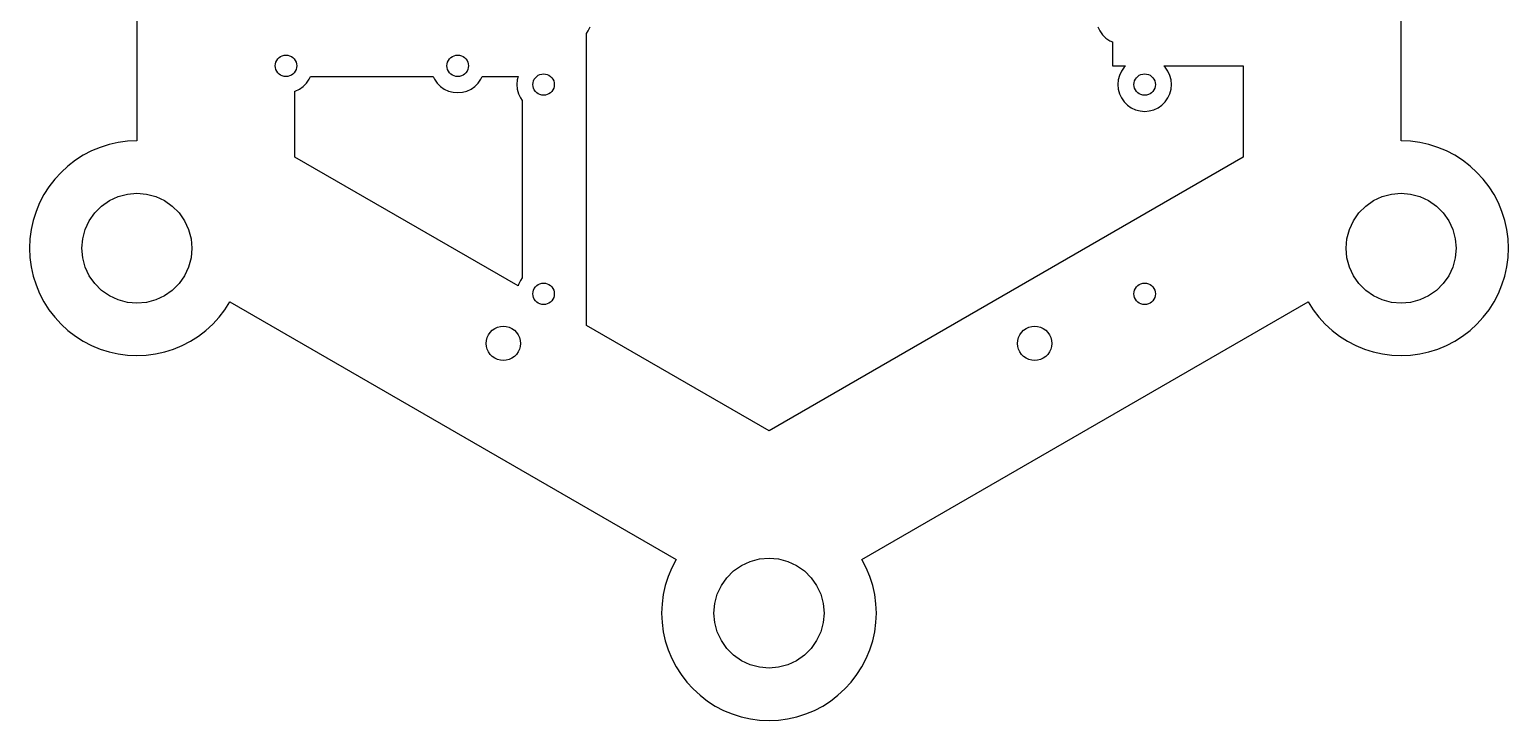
# Model space of a CAD drawing. Header units: metres. Extents: x -69 to 69, y -78 to 78.
# Drawn here: x -68.9 to 68.9, y -78 to -13.6 of the extents above; entities that cross this region are included whole.
import ezdxf

# ---------------------------------------------------------------- set-up
doc = ezdxf.new("R2010")
doc.units = ezdxf.units.M

msp = doc.modelspace()

# ---------------------------------------------------------------- linework, layer by layer
for p, q in [((-58.8897, 24), (-58.8897, -24)), ((58.8897, -24), (58.8897, 24)), ((-17, -13.9857), (-16.8349, -13.75)), ((-16.8349, -13.75), (-16.6508, -13.3551)), ((30.6508, -13.3551), (30.8349, -13.75)), ((30.8349, -13.75), (31.0849, -14.107)), ((-17, -41.185), (-17, -13.9857)), ((31.0849, -14.107), (31.393, -14.4151)), ((31.393, -14.4151), (31.75, -14.6651)), ((31.75, -14.6651), (32, -14.7816)), ((32, -14.7816), (32, -17)), ((-45.9397, -16.658), (-45.866, -16.5)), ((-45.866, -16.5), (-45.766, -16.3572)), ((-45.766, -16.3572), (-45.6428, -16.234)), ((-45.6428, -16.234), (-45.5, -16.134)), ((-45.5, -16.134), (-45.342, -16.0603)), ((-45.342, -16.0603), (-45.1736, -16.0152)), ((-45.1736, -16.0152), (-45, -16)), ((-45, -16), (-44.8264, -16.0152)), ((-44.8264, -16.0152), (-44.658, -16.0603)), ((-44.658, -16.0603), (-44.5, -16.134)), ((-44.5, -16.134), (-44.3572, -16.234)), ((-44.3572, -16.234), (-44.234, -16.3572)), ((-44.234, -16.3572), (-44.134, -16.5)), ((-44.134, -16.5), (-44.0603, -16.658)), ((-29.9397, -16.658), (-29.866, -16.5)), ((-29.866, -16.5), (-29.766, -16.3572)), ((-29.766, -16.3572), (-29.6428, -16.234)), ((-29.6428, -16.234), (-29.5, -16.134)), ((-29.5, -16.134), (-29.342, -16.0603)), ((-29.342, -16.0603), (-29.1736, -16.0152)), ((-29.1736, -16.0152), (-29, -16)), ((-29, -16), (-28.8264, -16.0152)), ((-28.8264, -16.0152), (-28.658, -16.0603)), ((-28.658, -16.0603), (-28.5, -16.134)), ((-28.5, -16.134), (-28.3572, -16.234)), ((-28.3572, -16.234), (-28.234, -16.3572)), ((-28.234, -16.3572), (-28.134, -16.5)), ((-28.134, -16.5), (-28.0603, -16.658)), ((-46, -17), (-45.9848, -16.8264)), ((-45.9848, -17.1736), (-46, -17)), ((-45.9848, -16.8264), (-45.9397, -16.658)), ((-45.9397, -17.342), (-45.9848, -17.1736)), ((-45.866, -17.5), (-45.9397, -17.342)), ((-45.766, -17.6428), (-45.866, -17.5)), ((-45.6428, -17.766), (-45.766, -17.6428)), ((-45.5, -17.866), (-45.6428, -17.766)), ((-45.342, -17.9397), (-45.5, -17.866)), ((-44.5, -17.866), (-44.658, -17.9397)), ((-44.3572, -17.766), (-44.5, -17.866)), ((-44.234, -17.6428), (-44.3572, -17.766)), ((-44.134, -17.5), (-44.234, -17.6428)), ((-44.0603, -17.342), (-44.134, -17.5)), ((-44.0603, -16.658), (-44.0152, -16.8264)), ((-44.0152, -17.1736), (-44.0603, -17.342)), ((-44.0152, -16.8264), (-44, -17)), ((-44, -17), (-44.0152, -17.1736)), ((-30, -17), (-29.9848, -16.8264)), ((-29.9848, -17.1736), (-30, -17)), ((-29.9848, -16.8264), (-29.9397, -16.658)), ((-29.9397, -17.342), (-29.9848, -17.1736)), ((-29.866, -17.5), (-29.9397, -17.342)), ((-29.766, -17.6428), (-29.866, -17.5)), ((-29.6428, -17.766), (-29.766, -17.6428)), ((-29.5, -17.866), (-29.6428, -17.766)), ((-29.342, -17.9397), (-29.5, -17.866)), ((-28.5, -17.866), (-28.658, -17.9397)), ((-28.3572, -17.766), (-28.5, -17.866)), ((-28.234, -17.6428), (-28.3572, -17.766)), ((-28.134, -17.5), (-28.234, -17.6428)), ((-28.0603, -17.342), (-28.134, -17.5)), ((-28.0603, -16.658), (-28.0152, -16.8264)), ((-28.0152, -17.1736), (-28.0603, -17.342)), ((-28.0152, -16.8264), (-28, -17)), ((-28, -17), (-28.0152, -17.1736)), ((-21.6428, -17.984), (-21.5, -17.884)), ((-21.5, -17.884), (-21.342, -17.8103)), ((-21.342, -17.8103), (-21.1736, -17.7652)), ((-21.1736, -17.7652), (-21, -17.75)), ((-21, -17.75), (-20.8264, -17.7652)), ((-20.8264, -17.7652), (-20.658, -17.8103)), ((-20.658, -17.8103), (-20.5, -17.884)), ((-20.5, -17.884), (-20.3572, -17.984)), ((32, -17), (33.2279, -17)), ((32.6508, -17.8949), (32.538, -18.3159)), ((32.8349, -17.5), (32.6508, -17.8949)), ((33.0849, -17.143), (32.8349, -17.5)), ((33.2279, -17), (33.0849, -17.143)), ((34.3572, -17.984), (34.5, -17.884)), ((34.5, -17.884), (34.658, -17.8103)), ((34.658, -17.8103), (34.8264, -17.7652)), ((34.8264, -17.7652), (35, -17.75)), ((35, -17.75), (35.1736, -17.7652)), ((35.1736, -17.7652), (35.342, -17.8103)), ((35.342, -17.8103), (35.5, -17.884)), ((35.5, -17.884), (35.6428, -17.984)), ((36.9151, -17.143), (36.7721, -17)), ((36.7721, -17), (44.1673, -17)), ((37.1651, -17.5), (36.9151, -17.143)), ((37.3492, -17.8949), (37.1651, -17.5)), ((37.462, -18.3159), (37.3492, -17.8949)), ((44.1673, -17), (44.1673, -25.5)), ((-45.1736, -17.9848), (-45.342, -17.9397)), ((-45, -18), (-45.1736, -17.9848)), ((-44.8264, -17.9848), (-45, -18)), ((-44.658, -17.9397), (-44.8264, -17.9848)), ((-44.1449, -19.3492), (-43.75, -19.1651)), ((-43.75, -19.1651), (-43.393, -18.9151)), ((-43.393, -18.9151), (-43.0849, -18.607)), ((-43.0849, -18.607), (-42.8349, -18.25)), ((-42.8349, -18.25), (-42.7184, -18)), ((-42.7184, -18), (-31.2816, -18)), ((-31.2816, -18), (-31.1651, -18.25)), ((-31.1651, -18.25), (-30.9151, -18.607)), ((-30.9151, -18.607), (-30.607, -18.9151)), ((-30.607, -18.9151), (-30.25, -19.1651)), ((-30.25, -19.1651), (-29.8551, -19.3492)), ((-29.1736, -17.9848), (-29.342, -17.9397)), ((-29, -18), (-29.1736, -17.9848)), ((-28.8264, -17.9848), (-29, -18)), ((-28.658, -17.9397), (-28.8264, -17.9848)), ((-28.1449, -19.3492), (-27.75, -19.1651)), ((-27.75, -19.1651), (-27.393, -18.9151)), ((-27.393, -18.9151), (-27.0849, -18.607)), ((-27.0849, -18.607), (-26.8349, -18.25)), ((-26.8349, -18.25), (-26.7184, -18)), ((-26.7184, -18), (-23.3774, -18)), ((-23.462, -18.3159), (-23.5, -18.75)), ((-23.5, -18.75), (-23.462, -19.1841)), ((-23.3774, -18), (-23.462, -18.3159)), ((-23.462, -19.1841), (-23.3492, -19.6051)), ((-22, -18.75), (-21.9848, -18.5764)), ((-21.9848, -18.9236), (-22, -18.75)), ((-21.9848, -18.5764), (-21.9397, -18.408)), ((-21.9397, -19.092), (-21.9848, -18.9236)), ((-21.9397, -18.408), (-21.866, -18.25)), ((-21.866, -19.25), (-21.9397, -19.092)), ((-21.866, -18.25), (-21.766, -18.1072)), ((-21.766, -19.3928), (-21.866, -19.25)), ((-21.766, -18.1072), (-21.6428, -17.984)), ((-20.3572, -17.984), (-20.234, -18.1072)), ((-20.234, -18.1072), (-20.134, -18.25)), ((-20.134, -19.25), (-20.234, -19.3928)), ((-20.134, -18.25), (-20.0603, -18.408)), ((-20.0603, -19.092), (-20.134, -19.25)), ((-20.0603, -18.408), (-20.0152, -18.5764)), ((-20.0152, -18.9236), (-20.0603, -19.092)), ((-20.0152, -18.5764), (-20, -18.75)), ((-20, -18.75), (-20.0152, -18.9236)), ((32.538, -18.3159), (32.5, -18.75)), ((32.5, -18.75), (32.538, -19.1841)), ((32.538, -19.1841), (32.6508, -19.6051)), ((34, -18.75), (34.0152, -18.5764)), ((34.0152, -18.9236), (34, -18.75)), ((34.0152, -18.5764), (34.0603, -18.408)), ((34.0603, -19.092), (34.0152, -18.9236)), ((34.0603, -18.408), (34.134, -18.25)), ((34.134, -19.25), (34.0603, -19.092)), ((34.134, -18.25), (34.234, -18.1072)), ((34.234, -19.3928), (34.134, -19.25)), ((34.234, -18.1072), (34.3572, -17.984)), ((35.6428, -17.984), (35.766, -18.1072)), ((35.766, -18.1072), (35.866, -18.25)), ((35.866, -19.25), (35.766, -19.3928)), ((35.866, -18.25), (35.9397, -18.408)), ((35.9397, -19.092), (35.866, -19.25)), ((35.9397, -18.408), (35.9848, -18.5764)), ((35.9848, -18.9236), (35.9397, -19.092)), ((35.9848, -18.5764), (36, -18.75)), ((36, -18.75), (35.9848, -18.9236)), ((37.3492, -19.6051), (37.462, -19.1841)), ((37.5, -18.75), (37.462, -18.3159)), ((37.462, -19.1841), (37.5, -18.75)), ((-44.1673, -19.3552), (-44.1449, -19.3492)), ((-44.1673, -25.5), (-44.1673, -19.3552)), ((-29.8551, -19.3492), (-29.4341, -19.462)), ((-29.4341, -19.462), (-29, -19.5)), ((-29, -19.5), (-28.5659, -19.462)), ((-28.5659, -19.462), (-28.1449, -19.3492)), ((-23.3492, -19.6051), (-23.1651, -20)), ((-23.1651, -20), (-23, -20.2357)), ((-23, -20.2357), (-23, -36.7643)), ((-21.6428, -19.516), (-21.766, -19.3928)), ((-21.5, -19.616), (-21.6428, -19.516)), ((-21.342, -19.6897), (-21.5, -19.616)), ((-21.1736, -19.7348), (-21.342, -19.6897)), ((-21, -19.75), (-21.1736, -19.7348)), ((-20.8264, -19.7348), (-21, -19.75)), ((-20.658, -19.6897), (-20.8264, -19.7348)), ((-20.5, -19.616), (-20.658, -19.6897)), ((-20.3572, -19.516), (-20.5, -19.616)), ((-20.234, -19.3928), (-20.3572, -19.516)), ((32.6508, -19.6051), (32.8349, -20)), ((32.8349, -20), (33.0849, -20.357)), ((33.0849, -20.357), (33.393, -20.6651)), ((33.393, -20.6651), (33.75, -20.9151)), ((34.3572, -19.516), (34.234, -19.3928)), ((34.5, -19.616), (34.3572, -19.516)), ((34.658, -19.6897), (34.5, -19.616)), ((34.8264, -19.7348), (34.658, -19.6897)), ((35, -19.75), (34.8264, -19.7348)), ((35.1736, -19.7348), (35, -19.75)), ((35.342, -19.6897), (35.1736, -19.7348)), ((35.5, -19.616), (35.342, -19.6897)), ((35.6428, -19.516), (35.5, -19.616)), ((35.766, -19.3928), (35.6428, -19.516)), ((36.25, -20.9151), (36.607, -20.6651)), ((36.607, -20.6651), (36.9151, -20.357)), ((36.9151, -20.357), (37.1651, -20)), ((37.1651, -20), (37.3492, -19.6051)), ((33.75, -20.9151), (34.1449, -21.0992)), ((34.1449, -21.0992), (34.5659, -21.212)), ((34.5659, -21.212), (35, -21.25)), ((35, -21.25), (35.4341, -21.212)), ((35.4341, -21.212), (35.8551, -21.0992)), ((35.8551, -21.0992), (36.25, -20.9151)), ((-62.3099, -24.6031), (-63.1159, -24.9369)), ((-61.4779, -24.3407), (-62.3099, -24.6031)), ((-60.6262, -24.1519), (-61.4779, -24.3407)), ((-59.7613, -24.0381), (-60.6262, -24.1519)), ((-58.8897, -24), (-59.7613, -24.0381)), ((59.7613, -24.0381), (58.8897, -24)), ((60.6262, -24.1519), (59.7613, -24.0381)), ((61.4779, -24.3407), (60.6262, -24.1519)), ((62.3099, -24.6031), (61.4779, -24.3407)), ((63.1159, -24.9369), (62.3099, -24.6031)), ((-64.6255, -25.8085), (-65.3176, -26.3396)), ((-63.8897, -25.3397), (-64.6255, -25.8085)), ((-63.1159, -24.9369), (-63.8897, -25.3397)), ((-23.3781, -37.5027), (-44.1673, -25.5)), ((44.1673, -25.5), (0, -51)), ((63.8897, -25.3397), (63.1159, -24.9369)), ((64.6255, -25.8085), (63.8897, -25.3397)), ((65.3176, -26.3396), (64.6255, -25.8085)), ((-65.9608, -26.9289), (-66.5502, -27.5721)), ((-65.3176, -26.3396), (-65.9608, -26.9289)), ((65.9608, -26.9289), (65.3176, -26.3396)), ((66.5502, -27.5721), (65.9608, -26.9289)), ((-67.0812, -28.2642), (-67.55, -29)), ((-66.5502, -27.5721), (-67.0812, -28.2642)), ((-59.7797, -28.9529), (-58.8897, -28.875)), ((-58.8897, -28.875), (-57.9998, -28.9529)), ((57.9998, -28.9529), (58.8897, -28.875)), ((58.8897, -28.875), (59.7797, -28.9529)), ((67.0812, -28.2642), (66.5502, -27.5721)), ((67.55, -29), (67.0812, -28.2642)), ((-67.9528, -29.7738), (-68.2867, -30.5798)), ((-67.55, -29), (-67.9528, -29.7738)), ((-62.8157, -30.7057), (-62.184, -30.074)), ((-62.184, -30.074), (-61.4522, -29.5616)), ((-61.4522, -29.5616), (-60.6426, -29.1841)), ((-60.6426, -29.1841), (-59.7797, -28.9529)), ((-57.9998, -28.9529), (-57.1369, -29.1841)), ((-57.1369, -29.1841), (-56.3272, -29.5616)), ((-56.3272, -29.5616), (-55.5954, -30.074)), ((-55.5954, -30.074), (-54.9637, -30.7057)), ((54.9637, -30.7057), (55.5954, -30.074)), ((55.5954, -30.074), (56.3272, -29.5616)), ((56.3272, -29.5616), (57.1369, -29.1841)), ((57.1369, -29.1841), (57.9998, -28.9529)), ((59.7797, -28.9529), (60.6426, -29.1841)), ((60.6426, -29.1841), (61.4522, -29.5616)), ((61.4522, -29.5616), (62.184, -30.074)), ((62.184, -30.074), (62.8157, -30.7057)), ((67.9528, -29.7738), (67.55, -29)), ((68.2867, -30.5798), (67.9528, -29.7738)), ((-68.549, -31.4118), (-68.7378, -32.2635)), ((-68.2867, -30.5798), (-68.549, -31.4118)), ((-63.7057, -32.2471), (-63.3281, -31.4375)), ((-63.3281, -31.4375), (-62.8157, -30.7057)), ((-54.9637, -30.7057), (-54.4513, -31.4375)), ((-54.4513, -31.4375), (-54.0738, -32.2471)), ((54.0738, -32.2471), (54.4513, -31.4375)), ((54.4513, -31.4375), (54.9637, -30.7057)), ((62.8157, -30.7057), (63.3281, -31.4375)), ((63.3281, -31.4375), (63.7057, -32.2471)), ((68.549, -31.4118), (68.2867, -30.5798)), ((68.7378, -32.2635), (68.549, -31.4118)), ((-68.7378, -32.2635), (-68.8517, -33.1284)), ((-63.9369, -33.1101), (-63.7057, -32.2471)), ((-54.0738, -32.2471), (-53.8426, -33.1101)), ((53.8426, -33.1101), (54.0738, -32.2471)), ((63.7057, -32.2471), (63.9369, -33.1101)), ((68.8517, -33.1284), (68.7378, -32.2635)), ((-68.8517, -33.1284), (-68.8897, -34)), ((-68.8897, -34), (-68.8517, -34.8716)), ((-64.0147, -34), (-63.9369, -33.1101)), ((-63.9369, -34.8899), (-64.0147, -34)), ((-53.8426, -33.1101), (-53.7647, -34)), ((-53.7647, -34), (-53.8426, -34.8899)), ((53.7647, -34), (53.8426, -33.1101)), ((53.8426, -34.8899), (53.7647, -34)), ((63.9369, -33.1101), (64.0147, -34)), ((64.0147, -34), (63.9369, -34.8899)), ((68.8897, -34), (68.8517, -33.1284)), ((68.8517, -34.8716), (68.8897, -34)), ((-68.8517, -34.8716), (-68.7378, -35.7365)), ((-68.7378, -35.7365), (-68.549, -36.5882)), ((-63.7057, -35.7529), (-63.9369, -34.8899)), ((-63.3281, -36.5625), (-63.7057, -35.7529)), ((-54.0738, -35.7529), (-54.4513, -36.5625)), ((-53.8426, -34.8899), (-54.0738, -35.7529)), ((54.0738, -35.7529), (53.8426, -34.8899)), ((54.4513, -36.5625), (54.0738, -35.7529)), ((63.7057, -35.7529), (63.3281, -36.5625)), ((63.9369, -34.8899), (63.7057, -35.7529)), ((68.549, -36.5882), (68.7378, -35.7365)), ((68.7378, -35.7365), (68.8517, -34.8716)), ((-68.549, -36.5882), (-68.2867, -37.4202)), ((-62.8157, -37.2943), (-63.3281, -36.5625)), ((-54.4513, -36.5625), (-54.9637, -37.2943)), ((-23.1651, -37), (-23.3492, -37.3949)), ((-23, -36.7643), (-23.1651, -37)), ((54.9637, -37.2943), (54.4513, -36.5625)), ((63.3281, -36.5625), (62.8157, -37.2943)), ((68.2867, -37.4202), (68.549, -36.5882)), ((-68.2867, -37.4202), (-67.9528, -38.2262)), ((-67.9528, -38.2262), (-67.55, -39)), ((-62.184, -37.926), (-62.8157, -37.2943)), ((-61.4522, -38.4384), (-62.184, -37.926)), ((-60.6426, -38.8159), (-61.4522, -38.4384)), ((-56.3272, -38.4384), (-57.1369, -38.8159)), ((-55.5954, -37.926), (-56.3272, -38.4384)), ((-54.9637, -37.2943), (-55.5954, -37.926)), ((-23.3492, -37.3949), (-23.3781, -37.5027)), ((-22, -38.25), (-21.9848, -38.0764)), ((-21.9848, -38.4236), (-22, -38.25)), ((-21.9848, -38.0764), (-21.9397, -37.908)), ((-21.9397, -38.592), (-21.9848, -38.4236)), ((-21.9397, -37.908), (-21.866, -37.75)), ((-21.866, -37.75), (-21.766, -37.6072)), ((-21.766, -37.6072), (-21.6428, -37.484)), ((-21.6428, -37.484), (-21.5, -37.384)), ((-21.5, -37.384), (-21.342, -37.3103)), ((-21.342, -37.3103), (-21.1736, -37.2652)), ((-21.1736, -37.2652), (-21, -37.25)), ((-21, -37.25), (-20.8264, -37.2652)), ((-20.8264, -37.2652), (-20.658, -37.3103)), ((-20.658, -37.3103), (-20.5, -37.384)), ((-20.5, -37.384), (-20.3572, -37.484)), ((-20.3572, -37.484), (-20.234, -37.6072)), ((-20.234, -37.6072), (-20.134, -37.75)), ((-20.134, -37.75), (-20.0603, -37.908)), ((-20.0603, -37.908), (-20.0152, -38.0764)), ((-20.0152, -38.4236), (-20.0603, -38.592)), ((-20.0152, -38.0764), (-20, -38.25)), ((-20, -38.25), (-20.0152, -38.4236)), ((34, -38.25), (34.0152, -38.0764)), ((34.0152, -38.4236), (34, -38.25)), ((34.0152, -38.0764), (34.0603, -37.908)), ((34.0603, -38.592), (34.0152, -38.4236)), ((34.0603, -37.908), (34.134, -37.75)), ((34.134, -37.75), (34.234, -37.6072)), ((34.234, -37.6072), (34.3572, -37.484)), ((34.3572, -37.484), (34.5, -37.384)), ((34.5, -37.384), (34.658, -37.3103)), ((34.658, -37.3103), (34.8264, -37.2652)), ((34.8264, -37.2652), (35, -37.25)), ((35, -37.25), (35.1736, -37.2652)), ((35.1736, -37.2652), (35.342, -37.3103)), ((35.342, -37.3103), (35.5, -37.384)), ((35.5, -37.384), (35.6428, -37.484)), ((35.6428, -37.484), (35.766, -37.6072)), ((35.766, -37.6072), (35.866, -37.75)), ((35.866, -37.75), (35.9397, -37.908)), ((35.9397, -37.908), (35.9848, -38.0764)), ((35.9848, -38.4236), (35.9397, -38.592)), ((35.9848, -38.0764), (36, -38.25)), ((36, -38.25), (35.9848, -38.4236)), ((55.5954, -37.926), (54.9637, -37.2943)), ((56.3272, -38.4384), (55.5954, -37.926)), ((57.1369, -38.8159), (56.3272, -38.4384)), ((61.4522, -38.4384), (60.6426, -38.8159)), ((62.184, -37.926), (61.4522, -38.4384)), ((62.8157, -37.2943), (62.184, -37.926)), ((67.55, -39), (67.9528, -38.2262)), ((67.9528, -38.2262), (68.2867, -37.4202)), ((-67.55, -39), (-67.0812, -39.7358)), ((-67.0812, -39.7358), (-66.5502, -40.4279)), ((-59.7797, -39.0471), (-60.6426, -38.8159)), ((-58.8897, -39.125), (-59.7797, -39.0471)), ((-57.9998, -39.0471), (-58.8897, -39.125)), ((-57.1369, -38.8159), (-57.9998, -39.0471)), ((-51.2293, -40.4279), (-50.6982, -39.7358)), ((-50.6982, -39.7358), (-50.2295, -39)), ((-50.2295, -39), (-50.2295, -39)), ((-50.2295, -39), (-8.66025, -63)), ((-21.866, -38.75), (-21.9397, -38.592)), ((-21.766, -38.8928), (-21.866, -38.75)), ((-21.6428, -39.016), (-21.766, -38.8928)), ((-21.5, -39.116), (-21.6428, -39.016)), ((-21.342, -39.1897), (-21.5, -39.116)), ((-21.1736, -39.2348), (-21.342, -39.1897)), ((-21, -39.25), (-21.1736, -39.2348)), ((-20.8264, -39.2348), (-21, -39.25)), ((-20.658, -39.1897), (-20.8264, -39.2348)), ((-20.5, -39.116), (-20.658, -39.1897)), ((-20.3572, -39.016), (-20.5, -39.116)), ((-20.234, -38.8928), (-20.3572, -39.016)), ((-20.134, -38.75), (-20.234, -38.8928)), ((-20.0603, -38.592), (-20.134, -38.75)), ((8.66025, -63), (50.2295, -39)), ((34.134, -38.75), (34.0603, -38.592)), ((34.234, -38.8928), (34.134, -38.75)), ((34.3572, -39.016), (34.234, -38.8928)), ((34.5, -39.116), (34.3572, -39.016)), ((34.658, -39.1897), (34.5, -39.116)), ((34.8264, -39.2348), (34.658, -39.1897)), ((35, -39.25), (34.8264, -39.2348)), ((35.1736, -39.2348), (35, -39.25)), ((35.342, -39.1897), (35.1736, -39.2348)), ((35.5, -39.116), (35.342, -39.1897)), ((35.6428, -39.016), (35.5, -39.116)), ((35.766, -38.8928), (35.6428, -39.016)), ((35.866, -38.75), (35.766, -38.8928)), ((35.9397, -38.592), (35.866, -38.75)), ((50.2295, -39), (50.2295, -39)), ((50.2295, -39), (50.6982, -39.7358)), ((50.6982, -39.7358), (51.2293, -40.4279)), ((57.9998, -39.0471), (57.1369, -38.8159)), ((58.8897, -39.125), (57.9998, -39.0471)), ((59.7797, -39.0471), (58.8897, -39.125)), ((60.6426, -38.8159), (59.7797, -39.0471)), ((66.5502, -40.4279), (67.0812, -39.7358)), ((67.0812, -39.7358), (67.55, -39)), ((-66.5502, -40.4279), (-65.9608, -41.0711)), ((-65.9608, -41.0711), (-65.3176, -41.6604)), ((-52.4619, -41.6604), (-51.8187, -41.0711)), ((-51.8187, -41.0711), (-51.2293, -40.4279)), ((-25.2972, -41.3647), (-25.0278, -41.2926)), ((-25.0278, -41.2926), (-24.75, -41.2683)), ((-24.75, -41.2683), (-24.4722, -41.2926)), ((-24.4722, -41.2926), (-24.2028, -41.3647)), ((0, -51), (-17, -41.185)), ((24.2028, -41.3647), (24.4722, -41.2926)), ((24.4722, -41.2926), (24.75, -41.2683)), ((24.75, -41.2683), (25.0278, -41.2926)), ((25.0278, -41.2926), (25.2972, -41.3647)), ((51.2293, -40.4279), (51.8187, -41.0711)), ((51.8187, -41.0711), (52.4619, -41.6604)), ((65.3176, -41.6604), (65.9608, -41.0711)), ((65.9608, -41.0711), (66.5502, -40.4279)), ((-65.3176, -41.6604), (-64.6255, -42.1915)), ((-64.6255, -42.1915), (-63.8897, -42.6603)), ((-63.8897, -42.6603), (-63.1159, -43.0631)), ((-54.6635, -43.0631), (-53.8897, -42.6603)), ((-53.8897, -42.6603), (-53.154, -42.1915)), ((-53.154, -42.1915), (-52.4619, -41.6604)), ((-26.35, -42.8683), (-26.3257, -42.5904)), ((-26.3257, -42.5904), (-26.2535, -42.321)), ((-26.2535, -42.321), (-26.1356, -42.0683)), ((-26.1356, -42.0683), (-25.9757, -41.8398)), ((-25.9757, -41.8398), (-25.7785, -41.6426)), ((-25.7785, -41.6426), (-25.55, -41.4826)), ((-25.55, -41.4826), (-25.2972, -41.3647)), ((-24.2028, -41.3647), (-23.95, -41.4826)), ((-23.95, -41.4826), (-23.7215, -41.6426)), ((-23.7215, -41.6426), (-23.5243, -41.8398)), ((-23.5243, -41.8398), (-23.3644, -42.0683)), ((-23.3644, -42.0683), (-23.2465, -42.321)), ((-23.2465, -42.321), (-23.1743, -42.5904)), ((-23.1743, -42.5904), (-23.15, -42.8683)), ((23.15, -42.8683), (23.1743, -42.5904)), ((23.1743, -42.5904), (23.2465, -42.321)), ((23.2465, -42.321), (23.3644, -42.0683)), ((23.3644, -42.0683), (23.5243, -41.8398)), ((23.5243, -41.8398), (23.7215, -41.6426)), ((23.7215, -41.6426), (23.95, -41.4826)), ((23.95, -41.4826), (24.2028, -41.3647)), ((25.2972, -41.3647), (25.55, -41.4826)), ((25.55, -41.4826), (25.7785, -41.6426)), ((25.7785, -41.6426), (25.9757, -41.8398)), ((25.9757, -41.8398), (26.1356, -42.0683)), ((26.1356, -42.0683), (26.2535, -42.321)), ((26.2535, -42.321), (26.3257, -42.5904)), ((26.3257, -42.5904), (26.35, -42.8683)), ((52.4619, -41.6604), (53.154, -42.1915)), ((53.154, -42.1915), (53.8897, -42.6603)), ((53.8897, -42.6603), (54.6635, -43.0631)), ((63.1159, -43.0631), (63.8897, -42.6603)), ((63.8897, -42.6603), (64.6255, -42.1915)), ((64.6255, -42.1915), (65.3176, -41.6604)), ((-63.1159, -43.0631), (-62.3099, -43.3969)), ((-62.3099, -43.3969), (-61.4779, -43.6593)), ((-61.4779, -43.6593), (-60.6262, -43.8481)), ((-60.6262, -43.8481), (-59.7613, -43.9619)), ((-59.7613, -43.9619), (-58.8897, -44)), ((-58.8897, -44), (-58.0182, -43.9619)), ((-58.0182, -43.9619), (-57.1532, -43.8481)), ((-57.1532, -43.8481), (-56.3015, -43.6593)), ((-56.3015, -43.6593), (-55.4695, -43.3969)), ((-55.4695, -43.3969), (-54.6635, -43.0631)), ((-26.3257, -43.1461), (-26.35, -42.8683)), ((-26.2535, -43.4155), (-26.3257, -43.1461)), ((-26.1356, -43.6683), (-26.2535, -43.4155)), ((-25.9757, -43.8967), (-26.1356, -43.6683)), ((-25.7785, -44.0939), (-25.9757, -43.8967)), ((-23.5243, -43.8967), (-23.7215, -44.0939)), ((-23.3644, -43.6683), (-23.5243, -43.8967)), ((-23.2465, -43.4155), (-23.3644, -43.6683)), ((-23.1743, -43.1461), (-23.2465, -43.4155)), ((-23.15, -42.8683), (-23.1743, -43.1461)), ((23.1743, -43.1461), (23.15, -42.8683)), ((23.2465, -43.4155), (23.1743, -43.1461)), ((23.3644, -43.6683), (23.2465, -43.4155)), ((23.5243, -43.8967), (23.3644, -43.6683)), ((23.7215, -44.0939), (23.5243, -43.8967)), ((25.9757, -43.8967), (25.7785, -44.0939)), ((26.1356, -43.6683), (25.9757, -43.8967)), ((26.2535, -43.4155), (26.1356, -43.6683)), ((26.3257, -43.1461), (26.2535, -43.4155)), ((26.35, -42.8683), (26.3257, -43.1461)), ((54.6635, -43.0631), (55.4695, -43.3969)), ((55.4695, -43.3969), (56.3015, -43.6593)), ((56.3015, -43.6593), (57.1532, -43.8481)), ((57.1532, -43.8481), (58.0182, -43.9619)), ((58.0182, -43.9619), (58.8897, -44)), ((58.8897, -44), (59.7613, -43.9619)), ((59.7613, -43.9619), (60.6262, -43.8481)), ((60.6262, -43.8481), (61.4779, -43.6593)), ((61.4779, -43.6593), (62.3099, -43.3969)), ((62.3099, -43.3969), (63.1159, -43.0631)), ((-25.55, -44.2539), (-25.7785, -44.0939)), ((-25.2972, -44.3718), (-25.55, -44.2539)), ((-25.0278, -44.4439), (-25.2972, -44.3718)), ((-24.75, -44.4683), (-25.0278, -44.4439)), ((-24.4722, -44.4439), (-24.75, -44.4683)), ((-24.2028, -44.3718), (-24.4722, -44.4439)), ((-23.95, -44.2539), (-24.2028, -44.3718)), ((-23.7215, -44.0939), (-23.95, -44.2539)), ((23.95, -44.2539), (23.7215, -44.0939)), ((24.2028, -44.3718), (23.95, -44.2539)), ((24.4722, -44.4439), (24.2028, -44.3718)), ((24.75, -44.4683), (24.4722, -44.4439)), ((25.0278, -44.4439), (24.75, -44.4683)), ((25.2972, -44.3718), (25.0278, -44.4439)), ((25.55, -44.2539), (25.2972, -44.3718)), ((25.7785, -44.0939), (25.55, -44.2539)), ((-8.66025, -63), (-9.06308, -63.7738)), ((-2.5625, -63.5616), (-1.75285, -63.1841)), ((-1.75285, -63.1841), (-0.88995, -62.9529)), ((-0.88995, -62.9529), (0, -62.875)), ((0, -62.875), (0.88995, -62.9529)), ((0.88995, -62.9529), (1.75285, -63.1841)), ((1.75285, -63.1841), (2.5625, -63.5616)), ((9.06308, -63.7738), (8.66025, -63)), ((-9.39693, -64.5798), (-9.65926, -65.4118)), ((-9.06308, -63.7738), (-9.39693, -64.5798)), ((-4.43838, -65.4375), (-3.92598, -64.7057)), ((-3.92598, -64.7057), (-3.29429, -64.074)), ((-3.29429, -64.074), (-2.5625, -63.5616)), ((2.5625, -63.5616), (3.29429, -64.074)), ((3.29429, -64.074), (3.92598, -64.7057)), ((3.92598, -64.7057), (4.43838, -65.4375)), ((9.39693, -64.5798), (9.06308, -63.7738)), ((9.65926, -65.4118), (9.39693, -64.5798)), ((-9.65926, -65.4118), (-9.84808, -66.2635)), ((-4.81592, -66.2471), (-4.43838, -65.4375)), ((4.43838, -65.4375), (4.81592, -66.2471)), ((9.84808, -66.2635), (9.65926, -65.4118)), ((-9.96195, -67.1284), (-10, -68)), ((-9.84808, -66.2635), (-9.96195, -67.1284)), ((-5.125, -68), (-5.04714, -67.1101)), ((-5.04714, -67.1101), (-4.81592, -66.2471)), ((4.81592, -66.2471), (5.04714, -67.1101)), ((5.04714, -67.1101), (5.125, -68)), ((9.96195, -67.1284), (9.84808, -66.2635)), ((10, -68), (9.96195, -67.1284)), ((-10, -68), (-9.96195, -68.8716)), ((-9.96195, -68.8716), (-9.84808, -69.7365)), ((-5.04714, -68.8899), (-5.125, -68)), ((5.125, -68), (5.04714, -68.8899)), ((9.84808, -69.7365), (9.96195, -68.8716)), ((9.96195, -68.8716), (10, -68)), ((-9.84808, -69.7365), (-9.65926, -70.5882)), ((-4.81592, -69.7529), (-5.04714, -68.8899)), ((-4.43838, -70.5625), (-4.81592, -69.7529)), ((4.81592, -69.7529), (4.43838, -70.5625)), ((5.04714, -68.8899), (4.81592, -69.7529)), ((9.65926, -70.5882), (9.84808, -69.7365)), ((-9.65926, -70.5882), (-9.39693, -71.4202)), ((-9.39693, -71.4202), (-9.06308, -72.2262)), ((-3.92598, -71.2943), (-4.43838, -70.5625)), ((-3.29429, -71.926), (-3.92598, -71.2943)), ((3.92598, -71.2943), (3.29429, -71.926)), ((4.43838, -70.5625), (3.92598, -71.2943)), ((9.06308, -72.2262), (9.39693, -71.4202)), ((9.39693, -71.4202), (9.65926, -70.5882)), ((-9.06308, -72.2262), (-8.66025, -73)), ((-8.66025, -73), (-8.19152, -73.7358)), ((-2.5625, -72.4384), (-3.29429, -71.926)), ((-1.75285, -72.8159), (-2.5625, -72.4384)), ((-0.88995, -73.0471), (-1.75285, -72.8159)), ((1.75285, -72.8159), (0.88995, -73.0471)), ((2.5625, -72.4384), (1.75285, -72.8159)), ((3.29429, -71.926), (2.5625, -72.4384)), ((8.19152, -73.7358), (8.66025, -73)), ((8.66025, -73), (9.06308, -72.2262)), ((-8.19152, -73.7358), (-7.66044, -74.4279)), ((0, -73.125), (-0.88995, -73.0471)), ((0.88995, -73.0471), (0, -73.125)), ((7.66044, -74.4279), (8.19152, -73.7358)), ((-7.66044, -74.4279), (-7.07107, -75.0711)), ((-7.07107, -75.0711), (-6.42788, -75.6604)), ((-6.42788, -75.6604), (-5.73576, -76.1915)), ((5.73576, -76.1915), (6.42788, -75.6604)), ((6.42788, -75.6604), (7.07107, -75.0711)), ((7.07107, -75.0711), (7.66044, -74.4279)), ((-5.73576, -76.1915), (-5, -76.6603)), ((-5, -76.6603), (-4.22618, -77.0631)), ((-4.22618, -77.0631), (-3.4202, -77.3969)), ((3.4202, -77.3969), (4.22618, -77.0631)), ((4.22618, -77.0631), (5, -76.6603)), ((5, -76.6603), (5.73576, -76.1915)), ((-3.4202, -77.3969), (-2.58819, -77.6593)), ((-2.58819, -77.6593), (-1.73648, -77.8481)), ((-1.73648, -77.8481), (-0.87156, -77.9619)), ((-0.87156, -77.9619), (0, -78)), ((0, -78), (0.87156, -77.9619)), ((0.87156, -77.9619), (1.73648, -77.8481)), ((1.73648, -77.8481), (2.58819, -77.6593)), ((2.58819, -77.6593), (3.4202, -77.3969))]:
    msp.add_line(p, q)

doc.saveas('drawing.dxf')
